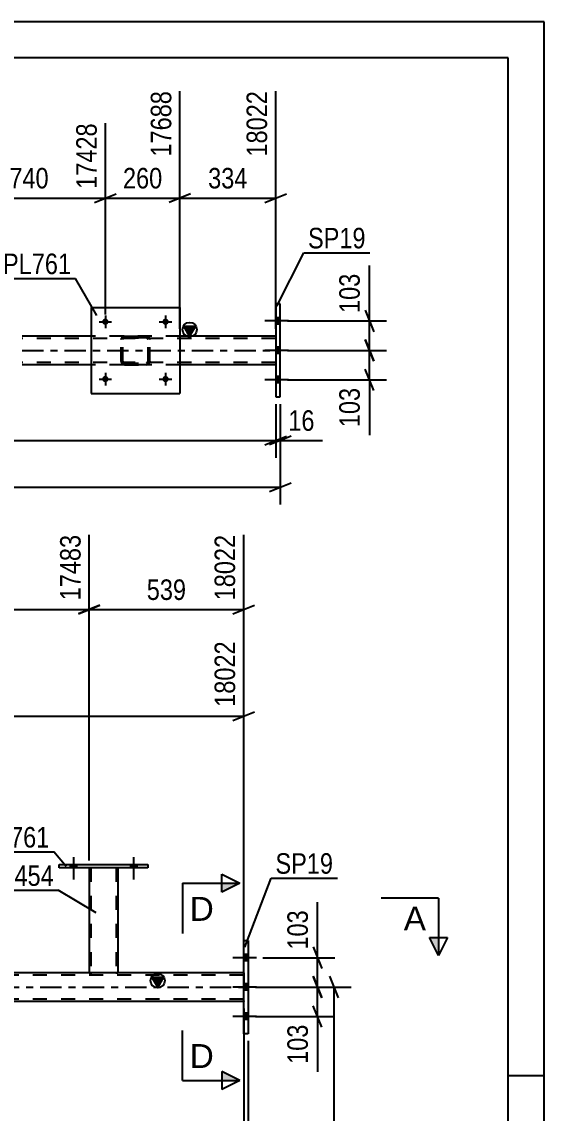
# Model space of a CAD drawing. Header units: millimetres. Extents: x 0 to 841, y 0 to 594.
# Drawn here: x 768.1 to 841, y 441.8 to 594 of the extents above; entities that cross this region are included whole.
import ezdxf

# ---------------------------------------------------------------- set-up
doc = ezdxf.new("R2010")
doc.units = ezdxf.units.MM
doc.linetypes.add('DXK_LINE_DOT2', pattern=[3.9198, 1.9599, -1.9599])
doc.linetypes.add('DXK_LINE_DOT3', pattern=[5.9187, 2.979, -0.9799, 0.9799, -0.9799])
doc.styles.add('Arial', font='ARIAL.TTF', dxfattribs={"height": 0.2})
doc.styles.add('Arial Narrow', font='ARIALN.TTF', dxfattribs={"height": 0.2})

# ---------------------------------------------------------------- blocks, each defined once
blk = doc.blocks.new('Unknown-318885883-1135')
at = {"color": 5, "linetype": 'Continuous'}
for p, q in [((841, 594), (0, 594)), ((841, 0), (841, 594)), ((836, 589), (5, 589)), ((836, 5), (836, 589)), ((841, 447), (836, 447))]:
    blk.add_line(p, q, dxfattribs=at)
blk = doc.blocks.new('Bolt-318885883-5156 - 5088')
at = {"linetype": 'Continuous'}
for points in [[(804.19, 551.83), (804.19, 552.71), (803.55, 552.71), (803.55, 551.83)], [(804.19, 551.83), (804.19, 552.71), (803.55, 552.71), (803.55, 551.83)], [(804.19, 551.83), (804.19, 552.71), (803.55, 552.71), (803.55, 551.83)], [(804.19, 547.73), (804.19, 548.61), (803.55, 548.61), (803.55, 547.73)], [(804.19, 547.73), (804.19, 548.61), (803.55, 548.61), (803.55, 547.73)], [(804.19, 543.63), (804.19, 544.51), (803.55, 544.51), (803.55, 543.63)], [(804.19, 543.63), (804.19, 544.51), (803.55, 544.51), (803.55, 543.63)], [(804.19, 543.63), (804.19, 544.51), (803.55, 544.51), (803.55, 543.63)]]:
    blk.add_hatch(color=1, dxfattribs=at).paths.add_polyline_path(points)
at = {"color": 1, "linetype": 'Continuous'}
for p, q in [((804.19, 552.71), (803.55, 552.71)), ((804.19, 552.71), (803.55, 552.71)), ((804.19, 552.71), (803.55, 552.71)), ((805.35, 552.27), (802.03, 552.27)), ((805.35, 552.27), (802.03, 552.27)), ((805.35, 552.27), (802.03, 552.27)), ((804.19, 551.83), (803.55, 551.83)), ((804.19, 551.83), (803.55, 551.83)), ((804.19, 551.83), (803.55, 551.83)), ((805.35, 548.17), (802.03, 548.17)), ((805.35, 548.17), (802.03, 548.17)), ((804.19, 548.61), (803.55, 548.61)), ((804.19, 548.61), (803.55, 548.61)), ((804.19, 547.73), (803.55, 547.73)), ((804.19, 547.73), (803.55, 547.73)), ((805.35, 544.07), (802.03, 544.07)), ((805.35, 544.07), (802.03, 544.07)), ((805.35, 544.07), (802.03, 544.07)), ((804.19, 544.51), (803.55, 544.51)), ((804.19, 544.51), (803.55, 544.51)), ((804.19, 544.51), (803.55, 544.51)), ((804.19, 543.63), (803.55, 543.63)), ((804.19, 543.63), (803.55, 543.63)), ((804.19, 543.63), (803.55, 543.63))]:
    blk.add_line(p, q, dxfattribs=at)
blk = doc.blocks.new('Part-318885883-5117 - 5088')
at = {"linetype": 'Continuous'}
blk.add_hatch(color=2, dxfattribs=at).paths.add_polyline_path([(791.55, 550.17), (790.75, 551.57), (792.35, 551.57)])
at = {"color": 2, "linetype": 'Continuous'}
for p, q in [((791.55, 550.17), (790.75, 551.57)), ((790.75, 551.57), (792.35, 551.57)), ((792.35, 551.57), (791.55, 550.17)), ((777.79, 550.17), (768.19, 550.17)), ((803.55, 550.17), (790.19, 550.17)), ((777.79, 546.17), (768.19, 546.17)), ((803.55, 546.17), (790.19, 546.17))]:
    blk.add_line(p, q, dxfattribs=at)
at = {"color": 7, "linetype": 'DXK_LINE_DOT2'}
for p, q in [((803.55, 549.85), (768.19, 549.85)), ((790.19, 550.17), (777.79, 550.17)), ((803.55, 550.17), (803.55, 546.17)), ((803.55, 546.49), (768.19, 546.49)), ((790.19, 546.17), (777.79, 546.17))]:
    blk.add_line(p, q, dxfattribs=at)
at = {"color": 7, "linetype": 'DXK_LINE_DOT3'}
blk.add_line((768.19, 548.17), (803.55, 548.17), dxfattribs=at)
at = {"color": 2, "linetype": 'Continuous'}
blk.add_circle((791.55, 551.07), 1, dxfattribs=at)
blk = doc.blocks.new('Part-318885883-5209 - 5088')
at = {"color": 2, "linetype": 'Continuous'}
for p, q in [((804.19, 554.67), (803.55, 554.67)), ((803.55, 554.67), (803.55, 541.67)), ((804.19, 541.67), (804.19, 554.67)), ((803.55, 541.67), (804.19, 541.67))]:
    blk.add_line(p, q, dxfattribs=at)
blk = doc.blocks.new('Part-318885883-5297 - 5088')
at = {"color": 2, "linetype": 'Continuous'}
for p, q in [((777.79, 554.17), (777.79, 542.17)), ((777.79, 554.17), (790.19, 554.17)), ((790.19, 554.17), (790.19, 542.17)), ((777.79, 542.17), (790.19, 542.17))]:
    blk.add_line(p, q, dxfattribs=at)
blk = doc.blocks.new('Part-318885883-5298 - 5088')
at = {"color": 7, "linetype": 'DXK_LINE_DOT2'}
for p, q in [((781.99, 549.69), (782.03, 549.87)), ((782.03, 549.87), (781.99, 549.69)), ((781.99, 546.65), (781.99, 549.69)), ((782.23, 549.69), (782.25, 549.78)), ((782.25, 549.78), (782.23, 549.69)), ((782.23, 546.65), (782.23, 549.69)), ((782.25, 549.78), (782.3, 549.86)), ((782.3, 549.86), (782.25, 549.78)), ((782.29, 550.13), (782.47, 550.17)), ((782.47, 550.17), (782.29, 550.13)), ((782.3, 549.86), (782.38, 549.91)), ((782.38, 549.91), (782.3, 549.86)), ((782.38, 549.91), (782.47, 549.93)), ((782.47, 549.93), (782.38, 549.91)), ((782.47, 550.17), (785.51, 550.17)), ((782.47, 550.17), (782.47, 550.17)), ((782.47, 550.17), (785.51, 550.17)), ((782.47, 549.93), (785.51, 549.93)), ((782.47, 549.93), (782.47, 549.93)), ((785.51, 549.93), (782.47, 549.93)), ((785.51, 550.17), (785.51, 550.17)), ((785.51, 550.17), (785.69, 550.13)), ((785.69, 550.13), (785.51, 550.17)), ((785.51, 549.93), (785.51, 549.93)), ((785.51, 549.93), (785.6, 549.91)), ((785.6, 549.91), (785.51, 549.93)), ((785.6, 549.91), (785.68, 549.86)), ((785.68, 549.86), (785.6, 549.91)), ((785.68, 549.86), (785.73, 549.78)), ((785.73, 549.78), (785.68, 549.86)), ((785.73, 549.78), (785.75, 549.69)), ((785.75, 549.69), (785.73, 549.78)), ((785.75, 546.65), (785.75, 549.69)), ((785.95, 549.87), (785.99, 549.69)), ((785.99, 549.69), (785.95, 549.87)), ((785.99, 546.65), (785.99, 549.69)), ((782.03, 546.46), (781.99, 546.65)), ((781.99, 546.65), (782.03, 546.46)), ((782.25, 546.55), (782.23, 546.65)), ((782.23, 546.65), (782.25, 546.55)), ((782.3, 546.48), (782.25, 546.55)), ((782.25, 546.55), (782.3, 546.48)), ((785.73, 546.55), (785.68, 546.48)), ((785.68, 546.48), (785.73, 546.55)), ((785.75, 546.65), (785.73, 546.55)), ((785.73, 546.55), (785.75, 546.65)), ((785.99, 546.65), (785.95, 546.46)), ((785.95, 546.46), (785.99, 546.65)), ((782.47, 546.17), (782.29, 546.2)), ((782.29, 546.2), (782.47, 546.17)), ((782.38, 546.42), (782.3, 546.48)), ((782.3, 546.48), (782.38, 546.42)), ((782.47, 546.41), (782.38, 546.42)), ((782.38, 546.42), (782.47, 546.41)), ((782.47, 546.41), (785.51, 546.41)), ((782.47, 546.41), (782.47, 546.41)), ((782.47, 546.41), (785.51, 546.41)), ((782.47, 546.17), (785.51, 546.17)), ((782.47, 546.17), (782.47, 546.17)), ((782.47, 546.17), (785.51, 546.17)), ((785.6, 546.42), (785.51, 546.41)), ((785.51, 546.41), (785.6, 546.42)), ((785.51, 546.41), (785.51, 546.41)), ((785.69, 546.2), (785.51, 546.17)), ((785.51, 546.17), (785.69, 546.2)), ((785.51, 546.17), (785.51, 546.17)), ((785.68, 546.48), (785.6, 546.42)), ((785.6, 546.42), (785.68, 546.48))]:
    blk.add_line(p, q, dxfattribs=at)
at = {"color": 7, "linetype": 'DXK_LINE_DOT3'}
blk.add_line((783.99, 548.17), (783.99, 548.17), dxfattribs=at)
at = {"color": 7, "linetype": 'DXK_LINE_DOT2'}
for centre, start, end in [((782.47, 549.69), 112.5, 157.5), ((782.47, 549.69), 112.5, 157.5), ((785.51, 549.69), 22.5, 67.5), ((785.51, 549.69), 22.5, 67.5), ((782.47, 546.65), 202.5, 247.5), ((782.47, 546.65), 202.5, 247.5), ((785.51, 546.65), 292.5, 337.5), ((785.51, 546.65), 292.5, 337.5)]:
    blk.add_arc(centre, 0.48, start, end, dxfattribs=at)
blk = doc.blocks.new('Bolt-318885883-5318 - 5088')
at = {"linetype": 'Continuous'}
for points in [[(780.23, 552.17, -1), (779.35, 552.17, -1)], [(788.63, 552.17, -1), (787.75, 552.17, -1)]]:
    blk.add_hatch(color=1, dxfattribs=at).paths.add_polyline_path(points)
at = {"color": 1, "linetype": 'Continuous'}
for p, q in [((779.79, 553.05), (779.79, 551.29)), ((788.19, 553.05), (788.19, 551.29)), ((778.91, 552.17), (780.67, 552.17)), ((787.31, 552.17), (789.07, 552.17))]:
    blk.add_line(p, q, dxfattribs=at)
blk = doc.blocks.new('Bolt-318885883-5319 - 5088')
at = {"linetype": 'Continuous'}
for points in [[(780.23, 544.17, -1), (779.35, 544.17, -1)], [(788.63, 544.17, -1), (787.75, 544.17, -1)]]:
    blk.add_hatch(color=1, dxfattribs=at).paths.add_polyline_path(points)
at = {"color": 1, "linetype": 'Continuous'}
for p, q in [((779.79, 545.05), (779.79, 543.29)), ((788.19, 545.05), (788.19, 543.29)), ((778.91, 544.17), (780.67, 544.17)), ((787.31, 544.17), (789.07, 544.17))]:
    blk.add_line(p, q, dxfattribs=at)
blk = doc.blocks.new('Part-318885883-3617 - 3341')
at = {"color": 2, "linetype": 'Continuous'}
for p, q in [((773.34, 476.48), (785.74, 476.48)), ((773.34, 476), (773.34, 476.48)), ((785.74, 476.48), (785.74, 476)), ((785.74, 476), (773.34, 476))]:
    blk.add_line(p, q, dxfattribs=at)
blk = doc.blocks.new('Bolt-318885883-3500 - 3341')
at = {"linetype": 'Continuous'}
for points in [[(774.9, 476), (775.78, 476), (775.78, 476.48), (774.9, 476.48)], [(783.3, 476), (784.18, 476), (784.18, 476.48), (783.3, 476.48)]]:
    blk.add_hatch(color=1, dxfattribs=at).paths.add_polyline_path(points)
at = {"color": 1, "linetype": 'Continuous'}
for p, q in [((774.9, 476.48), (774.9, 476)), ((775.34, 477.48), (775.34, 474.36)), ((775.78, 476.48), (775.78, 476)), ((783.3, 476.48), (783.3, 476)), ((783.74, 477.48), (783.74, 474.36)), ((784.18, 476.48), (784.18, 476))]:
    blk.add_line(p, q, dxfattribs=at)
blk = doc.blocks.new('Bolt-318885883-3501 - 3341')
at = {"linetype": 'Continuous'}
for points in [[(774.9, 476), (775.78, 476), (775.78, 476.48), (774.9, 476.48)], [(783.3, 476), (784.18, 476), (784.18, 476.48), (783.3, 476.48)]]:
    blk.add_hatch(color=1, dxfattribs=at).paths.add_polyline_path(points)
at = {"color": 1, "linetype": 'Continuous'}
for p, q in [((774.9, 476.48), (774.9, 476)), ((775.34, 477.48), (775.34, 474.36)), ((775.78, 476.48), (775.78, 476)), ((783.3, 476.48), (783.3, 476)), ((783.74, 477.48), (783.74, 474.36)), ((784.18, 476.48), (784.18, 476))]:
    blk.add_line(p, q, dxfattribs=at)
blk = doc.blocks.new('Part-318885883-3548 - 3341')
at = {"color": 2, "linetype": 'Continuous'}
for p, q in [((799.09, 452.86), (799.09, 465.86)), ((799.09, 465.86), (799.73, 465.86)), ((799.73, 465.86), (799.73, 452.86)), ((799.73, 452.86), (799.09, 452.86))]:
    blk.add_line(p, q, dxfattribs=at)
blk = doc.blocks.new('Part-318885883-3622 - 3341')
at = {"color": 7, "linetype": 'DXK_LINE_DOT2'}
for p, q in [((777.54, 476.01), (777.54, 476.01)), ((777.54, 476.01), (777.54, 476)), ((777.54, 476), (777.54, 476.01)), ((777.57, 476.01), (777.54, 476.01)), ((777.54, 476.01), (777.57, 476.01)), ((777.68, 476.01), (777.57, 476.01)), ((777.57, 476.01), (777.68, 476.01)), ((777.83, 476.01), (777.68, 476.01)), ((777.68, 476.01), (777.83, 476.01)), ((777.78, 476.01), (777.78, 476.01)), ((777.78, 476.01), (777.78, 461.36)), ((777.79, 476.01), (777.78, 476.01)), ((777.78, 476.01), (777.79, 476.01)), ((777.85, 476.01), (777.79, 476.01)), ((777.79, 476.01), (777.85, 476.01)), ((781.24, 476.01), (777.83, 476.01)), ((781.24, 476.01), (777.83, 476.01)), ((781.15, 476.01), (777.85, 476.01)), ((777.85, 476.01), (777.92, 476.01)), ((781.22, 476.01), (777.92, 476.01)), ((781.22, 476.01), (781.15, 476.01)), ((781.28, 476.01), (781.22, 476.01)), ((781.22, 476.01), (781.28, 476.01)), ((781.24, 476.01), (781.39, 476.01)), ((781.39, 476.01), (781.24, 476.01)), ((781.3, 476.01), (781.28, 476.01)), ((781.28, 476.01), (781.3, 476.01)), ((781.3, 476.01), (781.3, 476.01)), ((781.3, 476.01), (781.3, 461.36)), ((781.39, 476.01), (781.5, 476.01)), ((781.5, 476.01), (781.39, 476.01)), ((781.5, 476.01), (781.54, 476.01)), ((781.54, 476.01), (781.5, 476.01)), ((781.54, 476.01), (781.54, 476.01)), ((781.54, 476.01), (781.54, 476)), ((781.54, 476), (781.54, 476.01)), ((777.54, 461.36), (777.57, 461.36)), ((777.57, 461.36), (777.68, 461.36)), ((777.68, 461.36), (777.83, 461.36)), ((777.79, 461.36), (777.78, 461.36)), ((777.78, 461.36), (777.79, 461.36)), ((777.85, 461.36), (777.79, 461.36)), ((777.79, 461.36), (777.85, 461.36)), ((781.24, 461.36), (777.83, 461.36)), ((781.15, 461.36), (777.85, 461.36)), ((777.85, 461.36), (777.92, 461.36)), ((781.28, 461.36), (777.92, 461.36)), ((781.22, 461.36), (781.15, 461.36)), ((781.28, 461.36), (781.22, 461.36)), ((781.24, 461.36), (781.39, 461.36)), ((781.3, 461.36), (781.28, 461.36)), ((781.28, 461.36), (781.3, 461.36)), ((781.39, 461.36), (781.5, 461.36)), ((781.5, 461.36), (781.54, 461.36))]:
    blk.add_line(p, q, dxfattribs=at)
at = {"color": 2, "linetype": 'Continuous'}
for p, q in [((777.54, 476), (777.54, 461.36)), ((781.54, 476), (781.54, 461.36)), ((777.57, 461.36), (777.54, 461.36)), ((777.68, 461.36), (777.57, 461.36)), ((777.83, 461.36), (777.68, 461.36)), ((781.24, 461.36), (777.83, 461.36)), ((781.39, 461.36), (781.24, 461.36)), ((781.5, 461.36), (781.39, 461.36)), ((781.54, 461.36), (781.5, 461.36))]:
    blk.add_line(p, q, dxfattribs=at)
blk = doc.blocks.new('Bolt-318885883-3650 - 3341')
at = {"linetype": 'Continuous'}
for points in [[(799.09, 463.9), (799.09, 463.02), (799.73, 463.02), (799.73, 463.9)], [(799.09, 463.9), (799.09, 463.02), (799.73, 463.02), (799.73, 463.9)], [(799.09, 463.9), (799.09, 463.02), (799.73, 463.02), (799.73, 463.9)], [(799.09, 459.8), (799.09, 458.92), (799.73, 458.92), (799.73, 459.8)], [(799.09, 459.8), (799.09, 458.92), (799.73, 458.92), (799.73, 459.8)], [(799.09, 455.7), (799.09, 454.82), (799.73, 454.82), (799.73, 455.7)], [(799.09, 455.7), (799.09, 454.82), (799.73, 454.82), (799.73, 455.7)], [(799.09, 455.7), (799.09, 454.82), (799.73, 454.82), (799.73, 455.7)]]:
    blk.add_hatch(color=1, dxfattribs=at).paths.add_polyline_path(points)
at = {"color": 1, "linetype": 'Continuous'}
for p, q in [((800.89, 463.46), (797.57, 463.46)), ((800.89, 463.46), (797.57, 463.46)), ((800.89, 463.46), (797.57, 463.46)), ((799.73, 463.9), (799.09, 463.9)), ((799.73, 463.9), (799.09, 463.9)), ((799.73, 463.9), (799.09, 463.9)), ((799.73, 463.02), (799.09, 463.02)), ((799.73, 463.02), (799.09, 463.02)), ((799.73, 463.02), (799.09, 463.02)), ((799.73, 459.8), (799.09, 459.8)), ((799.73, 459.8), (799.09, 459.8)), ((800.89, 459.36), (797.57, 459.36)), ((800.89, 459.36), (797.57, 459.36)), ((799.73, 458.92), (799.09, 458.92)), ((799.73, 458.92), (799.09, 458.92)), ((800.89, 455.26), (797.57, 455.26)), ((800.89, 455.26), (797.57, 455.26)), ((800.89, 455.26), (797.57, 455.26)), ((799.73, 455.7), (799.09, 455.7)), ((799.73, 455.7), (799.09, 455.7)), ((799.73, 455.7), (799.09, 455.7)), ((799.73, 454.82), (799.09, 454.82)), ((799.73, 454.82), (799.09, 454.82)), ((799.73, 454.82), (799.09, 454.82))]:
    blk.add_line(p, q, dxfattribs=at)
blk = doc.blocks.new('Part-318885883-3733 - 3341')
at = {"linetype": 'Continuous'}
blk.add_hatch(color=2, dxfattribs=at).paths.add_polyline_path([(787.09, 459.36), (786.29, 460.76), (787.89, 460.76)])
at = {"color": 2, "linetype": 'Continuous'}
for p, q in [((777.54, 461.36), (741.54, 461.36)), ((799.09, 461.36), (781.54, 461.36)), ((787.09, 459.36), (786.29, 460.76)), ((786.29, 460.76), (787.89, 460.76)), ((787.89, 460.76), (787.09, 459.36)), ((799.09, 457.36), (732.16, 457.36))]:
    blk.add_line(p, q, dxfattribs=at)
at = {"color": 7, "linetype": 'DXK_LINE_DOT2'}
for p, q in [((781.54, 461.36), (777.54, 461.36)), ((799.09, 461.36), (799.09, 457.36)), ((799.09, 461.04), (78.22, 461.04)), ((799.09, 457.68), (78.22, 457.68))]:
    blk.add_line(p, q, dxfattribs=at)
at = {"color": 7, "linetype": 'DXK_LINE_DOT3'}
blk.add_line((78.22, 459.36), (799.09, 459.36), dxfattribs=at)
at = {"color": 2, "linetype": 'Continuous'}
blk.add_circle((787.09, 460.26), 1, dxfattribs=at)
blk = doc.blocks.new('StraightDimension-318885883-16774 - 5088')
at = {"color": 7, "linetype": 'Continuous'}
for p, q in [((758.49, 551.17), (758.49, 584.35)), ((779.79, 553.17), (779.79, 579.85)), ((759.99, 570.01), (756.99, 568.81)), ((758.49, 569.41), (779.79, 569.41)), ((778.29, 568.81), (781.29, 570.01))]:
    blk.add_line(p, q, dxfattribs=at)
at = {"color": 0, "linetype": 'Continuous'}
blk.add_wipeout([(779.19, 580.45), (774.99, 580.45), (774.99, 570.11), (779.19, 570.11)], dxfattribs=at)
at = {"color": 0}
blk.add_wipeout([(772.48, 570.16), (772.48, 574.36), (765.8, 574.36), (765.8, 570.16)], dxfattribs=at)
at = {"color": 3, "linetype": 'Continuous', "style": 'Arial Narrow'}
blk.add_text('17428', height=2.863, rotation=90.0002, dxfattribs=at).set_placement((778.59, 570.71))
at = {"color": 3, "style": 'Arial Narrow'}
blk.add_text('740', height=2.863, dxfattribs=at).set_placement((766.4, 570.76))
blk = doc.blocks.new('StraightDimension-318885883-16773 - 5088')
at = {"color": 7, "linetype": 'Continuous'}
for p, q in [((790.19, 551.17), (790.19, 584.35)), ((779.79, 553.17), (779.79, 579.85)), ((778.29, 568.81), (781.29, 570.01)), ((779.79, 569.41), (790.19, 569.41)), ((791.69, 570.01), (788.69, 568.81))]:
    blk.add_line(p, q, dxfattribs=at)
at = {"color": 0}
blk.add_wipeout([(788.33, 570.16), (788.33, 574.36), (781.65, 574.36), (781.65, 570.16)], dxfattribs=at)
at = {"color": 3, "style": 'Arial Narrow'}
blk.add_text('260', height=2.863, dxfattribs=at).set_placement((782.25, 570.76))
at = {"color": 0, "linetype": 'Continuous'}
blk.add_wipeout([(789.59, 584.95), (785.39, 584.95), (785.39, 574.61), (789.59, 574.61)], dxfattribs=at)
at = {"color": 3, "linetype": 'Continuous', "style": 'Arial Narrow'}
blk.add_text('17688', height=2.863, rotation=90.0002, dxfattribs=at).set_placement((788.99, 575.21))
blk = doc.blocks.new('StraightDimension-318885883-5480 - 5088')
at = {"color": 7, "linetype": 'Continuous'}
for p, q in [((816.03, 553.77), (817.23, 550.77)), ((805.19, 552.27), (819.03, 552.27)), ((816.63, 548.17), (816.63, 552.27)), ((817.23, 546.67), (816.03, 549.67)), ((805.19, 548.17), (819.03, 548.17))]:
    blk.add_line(p, q, dxfattribs=at)
at = {"color": 0}
blk.add_wipeout([(815.88, 559.48), (811.68, 559.48), (811.68, 552.79), (815.88, 552.79)], dxfattribs=at)
at = {"color": 7, "linetype": 'Continuous'}
blk.add_line((816.63, 552.27), (816.63, 560), dxfattribs=at)
blk.add_line((816.63, 552.27), (816.63, 560), dxfattribs=at)
at = {"color": 3, "style": 'Arial Narrow'}
blk.add_text('103', height=2.863, rotation=90.0002, dxfattribs=at).set_placement((815.28, 553.39))
blk = doc.blocks.new('StraightDimension-318885883-5490 - 5088')
at = {"color": 7, "linetype": 'Continuous'}
for p, q in [((816.03, 549.67), (817.23, 546.67)), ((805.19, 548.17), (819.03, 548.17)), ((816.63, 544.07), (816.63, 548.17)), ((817.23, 542.57), (816.03, 545.57)), ((805.19, 544.07), (819.03, 544.07))]:
    blk.add_line(p, q, dxfattribs=at)
at = {"color": 0}
blk.add_wipeout([(815.88, 543.54), (811.68, 543.54), (811.68, 536.86), (815.88, 536.86)], dxfattribs=at)
at = {"color": 7, "linetype": 'Continuous'}
blk.add_line((816.63, 544.07), (816.63, 536.33), dxfattribs=at)
blk.add_line((816.63, 544.07), (816.63, 536.33), dxfattribs=at)
at = {"color": 3, "style": 'Arial Narrow'}
blk.add_text('103', height=2.863, rotation=90.0002, dxfattribs=at).set_placement((815.28, 537.46))
blk = doc.blocks.new('StraightDimension-318885883-5501 - 5088')
at = {"color": 7, "linetype": 'Continuous'}
for p, q in [((803.55, 540.67), (803.55, 533.2)), ((804.19, 540.67), (804.19, 533.2)), ((802.05, 535), (805.05, 536.2)), ((805.69, 536.2), (802.69, 535)), ((803.55, 535.6), (804.19, 535.6))]:
    blk.add_line(p, q, dxfattribs=at)
at = {"color": 0}
blk.add_wipeout([(809.57, 536.35), (809.57, 540.55), (804.71, 540.55), (804.71, 536.35)], dxfattribs=at)
at = {"color": 7, "linetype": 'Continuous'}
blk.add_line((804.19, 535.6), (810.09, 535.6), dxfattribs=at)
blk.add_line((804.19, 535.6), (810.09, 535.6), dxfattribs=at)
at = {"color": 3, "style": 'Arial Narrow'}
blk.add_text('16', height=2.863, dxfattribs=at).set_placement((805.31, 536.95))
blk = doc.blocks.new('StraightDimension-318885883-5511 - 5088')
at = {"color": 7, "linetype": 'Continuous'}
for p, q in [((803.55, 540.67), (803.55, 533.2)), ((802.05, 535), (805.05, 536.2)), ((90.98, 535.6), (803.55, 535.6))]:
    blk.add_line(p, q, dxfattribs=at)
blk = doc.blocks.new('StraightDimension-318885883-6079 - 5088')
at = {"color": 7, "linetype": 'Continuous'}
for p, q in [((804.19, 540.67), (804.19, 526.68)), ((90.34, 529.08), (804.19, 529.08)), ((802.69, 528.48), (805.69, 529.68))]:
    blk.add_line(p, q, dxfattribs=at)
blk = doc.blocks.new('StraightDimension-318885883-16772 - 5088')
at = {"color": 7, "linetype": 'Continuous'}
for p, q in [((790.19, 551.17), (790.19, 584.35)), ((803.55, 551.17), (803.55, 584.35)), ((791.69, 570.01), (788.69, 568.81)), ((790.19, 569.41), (803.55, 569.41)), ((802.05, 568.81), (805.05, 570.01))]:
    blk.add_line(p, q, dxfattribs=at)
at = {"color": 0}
blk.add_wipeout([(800.21, 570.16), (800.21, 574.36), (793.53, 574.36), (793.53, 570.16)], dxfattribs=at)
at = {"color": 3, "style": 'Arial Narrow'}
blk.add_text('334', height=2.863, dxfattribs=at).set_placement((794.13, 570.76))
at = {"color": 0, "linetype": 'Continuous'}
blk.add_wipeout([(802.95, 584.95), (798.75, 584.95), (798.75, 574.61), (802.95, 574.61)], dxfattribs=at)
at = {"color": 3, "linetype": 'Continuous', "style": 'Arial Narrow'}
blk.add_text('18022', height=2.863, rotation=90.0002, dxfattribs=at).set_placement((802.35, 575.21))
blk = doc.blocks.new('StraightDimension-318885883-4194 - 3341')
at = {"color": 7, "linetype": 'Continuous'}
for p, q in [((808.79, 464.96), (809.99, 461.96)), ((801.77, 463.46), (811.79, 463.46)), ((809.39, 459.36), (809.39, 463.46)), ((809.99, 457.86), (808.79, 460.86)), ((801.77, 459.36), (811.79, 459.36))]:
    blk.add_line(p, q, dxfattribs=at)
at = {"color": 0}
blk.add_wipeout([(808.64, 470.67), (804.44, 470.67), (804.44, 463.99), (808.64, 463.99)], dxfattribs=at)
at = {"color": 7, "linetype": 'Continuous'}
blk.add_line((809.39, 463.46), (809.39, 471.2), dxfattribs=at)
blk.add_line((809.39, 463.46), (809.39, 471.2), dxfattribs=at)
at = {"color": 3, "style": 'Arial Narrow'}
blk.add_text('103', height=2.863, rotation=90.0002, dxfattribs=at).set_placement((808.04, 464.59))
blk = doc.blocks.new('StraightDimension-318885883-18412 - 3341')
at = {"color": 7, "linetype": 'Continuous'}
for p, q in [((777.54, 477.01), (777.54, 522.45)), ((799.09, 462.36), (799.09, 522.45)), ((779.04, 512.61), (776.04, 511.41)), ((777.54, 512.01), (799.09, 512.01)), ((797.59, 511.41), (800.59, 512.61))]:
    blk.add_line(p, q, dxfattribs=at)
at = {"color": 0, "linetype": 'Continuous'}
blk.add_wipeout([(798.49, 523.05), (794.29, 523.05), (794.29, 512.71), (798.49, 512.71)], dxfattribs=at)
at = {"color": 0}
blk.add_wipeout([(791.65, 512.76), (791.65, 516.96), (784.97, 516.96), (784.97, 512.76)], dxfattribs=at)
at = {"color": 3, "linetype": 'Continuous', "style": 'Arial Narrow'}
blk.add_text('18022', height=2.863, rotation=90.0002, dxfattribs=at).set_placement((797.89, 513.31))
at = {"color": 3, "style": 'Arial Narrow'}
blk.add_text('539', height=2.863, dxfattribs=at).set_placement((785.57, 513.36))
blk = doc.blocks.new('StraightDimension-318885883-4204 - 3341')
at = {"color": 7, "linetype": 'Continuous'}
for p, q in [((808.79, 460.86), (809.99, 457.86)), ((801.77, 459.36), (811.79, 459.36)), ((809.39, 455.26), (809.39, 459.36)), ((809.99, 453.76), (808.79, 456.76)), ((800.73, 455.26), (811.79, 455.26))]:
    blk.add_line(p, q, dxfattribs=at)
at = {"color": 0}
blk.add_wipeout([(808.64, 454.74), (804.44, 454.74), (804.44, 448.05), (808.64, 448.05)], dxfattribs=at)
at = {"color": 7, "linetype": 'Continuous'}
blk.add_line((809.39, 455.26), (809.39, 447.53), dxfattribs=at)
blk.add_line((809.39, 455.26), (809.39, 447.53), dxfattribs=at)
at = {"color": 3, "style": 'Arial Narrow'}
blk.add_text('103', height=2.863, rotation=90.0002, dxfattribs=at).set_placement((808.04, 448.65))
blk = doc.blocks.new('StraightDimension-318885883-18413 - 3341')
at = {"color": 7, "linetype": 'Continuous'}
for p, q in [((737.54, 477), (737.54, 522.45)), ((777.54, 477.01), (777.54, 522.45)), ((739.04, 512.61), (736.04, 511.41)), ((737.54, 512.01), (777.54, 512.01)), ((776.04, 511.41), (779.04, 512.61))]:
    blk.add_line(p, q, dxfattribs=at)
at = {"color": 0, "linetype": 'Continuous'}
blk.add_wipeout([(776.94, 523.05), (772.74, 523.05), (772.74, 512.71), (776.94, 512.71)], dxfattribs=at)
at = {"color": 0}
blk.add_wipeout([(761.79, 512.76), (761.79, 516.96), (753.28, 516.96), (753.28, 512.76)], dxfattribs=at)
at = {"color": 3, "linetype": 'Continuous', "style": 'Arial Narrow'}
blk.add_text('17483', height=2.863, rotation=90.0002, dxfattribs=at).set_placement((776.34, 513.31))
at = {"color": 3, "style": 'Arial Narrow'}
blk.add_text('1000', height=2.863, dxfattribs=at).set_placement((753.88, 513.36))
blk = doc.blocks.new('StraightDimension-318885883-4892 - 3341')
at = {"color": 7, "linetype": 'Continuous'}
for p, q in [((727.91, 458.36), (727.91, 507.6)), ((799.09, 462.36), (799.09, 507.6)), ((729.41, 497.76), (726.41, 496.56)), ((727.91, 497.16), (799.09, 497.16)), ((797.59, 496.56), (800.59, 497.76))]:
    blk.add_line(p, q, dxfattribs=at)
at = {"color": 0, "linetype": 'Continuous'}
blk.add_wipeout([(798.49, 508.2), (794.29, 508.2), (794.29, 497.86), (798.49, 497.86)], dxfattribs=at)
at = {"color": 0}
blk.add_wipeout([(767.75, 497.91), (767.75, 502.11), (759.24, 502.11), (759.24, 497.91)], dxfattribs=at)
at = {"color": 3, "linetype": 'Continuous', "style": 'Arial Narrow'}
blk.add_text('18022', height=2.863, rotation=90.0002, dxfattribs=at).set_placement((797.89, 498.46))
at = {"color": 3, "style": 'Arial Narrow'}
blk.add_text('1780', height=2.863, dxfattribs=at).set_placement((759.84, 498.51))
blk = doc.blocks.new('StraightDimension-318885883-4253 - 3341')
at = {"color": 7, "linetype": 'Continuous'}
for p, q in [((799.09, 456.36), (799.09, 396.68)), ((753.51, 337.14), (753.51, 401.93)), ((755.01, 399.68), (752.01, 398.48)), ((753.51, 399.08), (799.09, 399.08)), ((797.59, 398.48), (800.59, 399.68))]:
    blk.add_line(p, q, dxfattribs=at)
at = {"color": 0}
blk.add_wipeout([(780.56, 399.83), (780.56, 404.03), (772.04, 404.03), (772.04, 399.83)], dxfattribs=at)
at = {"color": 3, "style": 'Arial Narrow'}
blk.add_text('1139', height=2.863, dxfattribs=at).set_placement((772.64, 400.43))
blk = doc.blocks.new('StraightDimension-318885883-4264 - 3341')
at = {"color": 7, "linetype": 'Continuous'}
for p, q in [((812.29, 457.86), (811.09, 460.86)), ((800.73, 459.36), (814.09, 459.36)), ((811.69, 333.5), (811.69, 459.36)), ((811.09, 335), (812.29, 332)), ((755.15, 333.5), (814.09, 333.5))]:
    blk.add_line(p, q, dxfattribs=at)
at = {"color": 0}
blk.add_wipeout([(810.94, 400.69), (806.74, 400.69), (806.74, 392.17), (810.94, 392.17)], dxfattribs=at)
at = {"color": 3, "style": 'Arial Narrow'}
blk.add_text('3147', height=2.863, rotation=90.0002, dxfattribs=at).set_placement((810.34, 392.77))
blk = doc.blocks.new('StraightDimension-318885883-4591 - 3341')
at = {"color": 7, "linetype": 'Continuous'}
blk.add_line((799.73, 451.86), (799.73, 293.22), dxfattribs=at)
blk = doc.blocks.new('Mark-318885883-5205 - 5088')
at = {"color": 0}
blk.add_wipeout([(816.1, 562.4), (816.1, 565.4), (808.06, 565.4), (808.06, 562.4)], dxfattribs=at)
blk.add_wipeout([(816.1, 562.4), (816.1, 565.4), (808.06, 565.4), (808.06, 562.4)], dxfattribs=at)
at = {"color": 30, "linetype": 'Continuous'}
for p, q in [((803.7, 554.33), (807.46, 561.8)), ((807.46, 561.8), (816.7, 561.8))]:
    blk.add_line(p, q, dxfattribs=at)
at = {"color": 3, "style": 'Arial Narrow'}
blk.add_text('SP19', height=2.863, dxfattribs=at).set_placement((808.06, 562.4))
blk = doc.blocks.new('Mark-318885883-5293 - 5088')
at = {"color": 0}
blk.add_wipeout([(775.02, 558.81), (775.02, 561.81), (765.52, 561.81), (765.52, 558.81)], dxfattribs=at)
blk.add_wipeout([(775.02, 558.81), (775.02, 561.81), (765.52, 561.81), (765.52, 558.81)], dxfattribs=at)
at = {"color": 30, "linetype": 'Continuous'}
for p in [(764.92, 558.21), (778.62, 553.02)]:
    blk.add_line(p, (775.62, 558.21), dxfattribs=at)
at = {"color": 3, "style": 'Arial Narrow'}
blk.add_text('PL761', height=2.863, dxfattribs=at).set_placement((765.52, 558.81))
blk = doc.blocks.new('SectionMark-318885883-5002 - 3341')
at = {"linetype": 'Continuous'}
blk.add_hatch(color=6, dxfattribs=at).paths.add_polyline_path([(825.02, 466.26), (826.27, 466.26), (826.27, 463.76)])
at = {"color": 6, "linetype": 'Continuous'}
for p, q in [((826.27, 471.76), (818.27, 471.76)), ((826.27, 471.76), (826.27, 463.76)), ((825.02, 466.26), (827.52, 466.26)), ((826.27, 463.76), (825.02, 466.26)), ((827.52, 466.26), (826.27, 463.76))]:
    blk.add_line(p, q, dxfattribs=at)
at = {"color": 0, "linetype": 'Continuous'}
blk.add_wipeout([(824.52, 467.26), (824.52, 470.76), (821.41, 470.76), (821.41, 467.26)], dxfattribs=at)
at = {"color": 3, "linetype": 'Continuous', "style": 'Arial'}
blk.add_text('A', height=3.34, dxfattribs=at).set_placement((821.41, 467.26))
blk = doc.blocks.new('Mark-318885883-3544 - 3341')
at = {"color": 0}
blk.add_wipeout([(811.56, 475.17), (811.56, 478.17), (803.52, 478.17), (803.52, 475.17)], dxfattribs=at)
blk.add_wipeout([(811.56, 475.17), (811.56, 478.17), (803.52, 478.17), (803.52, 475.17)], dxfattribs=at)
at = {"color": 30, "linetype": 'Continuous'}
for p, q in [((799.25, 464.93), (802.92, 474.57)), ((802.92, 474.57), (812.16, 474.57))]:
    blk.add_line(p, q, dxfattribs=at)
at = {"color": 3, "style": 'Arial Narrow'}
blk.add_text('SP19', height=2.863, dxfattribs=at).set_placement((803.52, 475.17))
blk = doc.blocks.new('Mark-318885883-3613 - 3341')
at = {"color": 0}
blk.add_wipeout([(771.99, 478.83), (771.99, 481.83), (762.49, 481.83), (762.49, 478.83)], dxfattribs=at)
blk.add_wipeout([(771.99, 478.83), (771.99, 481.83), (762.49, 481.83), (762.49, 478.83)], dxfattribs=at)
at = {"color": 30, "linetype": 'Continuous'}
for p in [(761.89, 478.23), (774.32, 476.19)]:
    blk.add_line(p, (772.59, 478.23), dxfattribs=at)
at = {"color": 3, "style": 'Arial Narrow'}
blk.add_text('PL761', height=2.863, dxfattribs=at).set_placement((762.49, 478.83))
blk = doc.blocks.new('Mark-318885883-3618 - 3341')
at = {"color": 0}
blk.add_wipeout([(772.61, 473.48), (772.61, 476.48), (762.56, 476.48), (762.56, 473.48)], dxfattribs=at)
blk.add_wipeout([(772.61, 473.48), (772.61, 476.48), (762.56, 476.48), (762.56, 473.48)], dxfattribs=at)
at = {"color": 30, "linetype": 'Continuous'}
for p in [(761.96, 472.88), (778.49, 469.74)]:
    blk.add_line(p, (773.21, 472.88), dxfattribs=at)
at = {"color": 3, "style": 'Arial Narrow'}
blk.add_text('M1454', height=2.863, dxfattribs=at).set_placement((762.56, 473.48))
blk = doc.blocks.new('SectionMark-318885883-5012 - 3341')
at = {"linetype": 'Continuous'}
for points in [[(796.05, 472.6), (796.05, 473.85), (798.55, 473.85)], [(796.05, 446.32), (796.05, 447.57), (798.55, 446.32)]]:
    blk.add_hatch(color=6, dxfattribs=at).paths.add_polyline_path(points)
at = {"color": 6, "linetype": 'Continuous'}
for p, q in [((796.05, 472.6), (796.05, 475.1)), ((796.05, 475.1), (798.55, 473.85)), ((790.55, 473.85), (790.55, 466.85)), ((790.55, 473.85), (798.55, 473.85)), ((798.55, 473.85), (796.05, 472.6)), ((790.55, 446.32), (790.55, 453.32)), ((798.55, 446.32), (796.05, 447.57)), ((796.05, 447.57), (796.05, 445.07)), ((790.55, 446.32), (798.55, 446.32)), ((798.55, 446.32), (796.05, 445.07))]:
    blk.add_line(p, q, dxfattribs=at)
at = {"color": 0, "linetype": 'Continuous'}
for points in [[(794.92, 468.6), (794.92, 472.1), (791.55, 472.1), (791.55, 468.6)], [(794.92, 448.07), (794.92, 451.57), (791.55, 451.57), (791.55, 448.07)]]:
    blk.add_wipeout(points, dxfattribs=at)
at = {"color": 3, "linetype": 'Continuous', "style": 'Arial'}
for p in [(791.55, 468.6), (791.55, 448.07)]:
    blk.add_text('D', height=3.34, dxfattribs=at).set_placement(p)

msp = doc.modelspace()

# ---------------------------------------------------------------- block references
for name in ['Unknown-318885883-1135', 'Part-318885883-5297 - 5088', 'Part-318885883-5209 - 5088', 'Bolt-318885883-5318 - 5088', 'Bolt-318885883-5156 - 5088', 'Part-318885883-5117 - 5088', 'Part-318885883-5298 - 5088', 'Bolt-318885883-5319 - 5088', 'Part-318885883-3617 - 3341', 'Bolt-318885883-3500 - 3341', 'Bolt-318885883-3501 - 3341', 'Part-318885883-3622 - 3341', 'Part-318885883-3548 - 3341', 'Bolt-318885883-3650 - 3341', 'Part-318885883-3733 - 3341']:
    msp.add_blockref(name, (0, 0))

# ---------------------------------------------------------------- next in the draw order: block references
for name in ['StraightDimension-318885883-16774 - 5088', 'StraightDimension-318885883-5480 - 5088', 'StraightDimension-318885883-18412 - 3341', 'StraightDimension-318885883-4194 - 3341']:
    msp.add_blockref(name, (0, 0))

# ---------------------------------------------------------------- next in the draw order: block references
for name in ['StraightDimension-318885883-16773 - 5088', 'StraightDimension-318885883-5490 - 5088', 'StraightDimension-318885883-18413 - 3341', 'StraightDimension-318885883-4204 - 3341']:
    msp.add_blockref(name, (0, 0))

# ---------------------------------------------------------------- next in the draw order: block references
for name in ['StraightDimension-318885883-16772 - 5088', 'Mark-318885883-5293 - 5088', 'StraightDimension-318885883-5501 - 5088', 'StraightDimension-318885883-4892 - 3341', 'StraightDimension-318885883-4253 - 3341']:
    msp.add_blockref(name, (0, 0))

# ---------------------------------------------------------------- next in the draw order: block references
for name in ['Mark-318885883-5205 - 5088', 'StraightDimension-318885883-5511 - 5088', 'Mark-318885883-3613 - 3341', 'SectionMark-318885883-5002 - 3341', 'StraightDimension-318885883-4264 - 3341']:
    msp.add_blockref(name, (0, 0))

# ---------------------------------------------------------------- next in the draw order: block references
for name in ['StraightDimension-318885883-6079 - 5088', 'Mark-318885883-3544 - 3341', 'Mark-318885883-3618 - 3341', 'StraightDimension-318885883-4591 - 3341']:
    msp.add_blockref(name, (0, 0))

# ---------------------------------------------------------------- next in the draw order: block references
msp.add_blockref('SectionMark-318885883-5012 - 3341', (0, 0))

doc.saveas('drawing.dxf')
